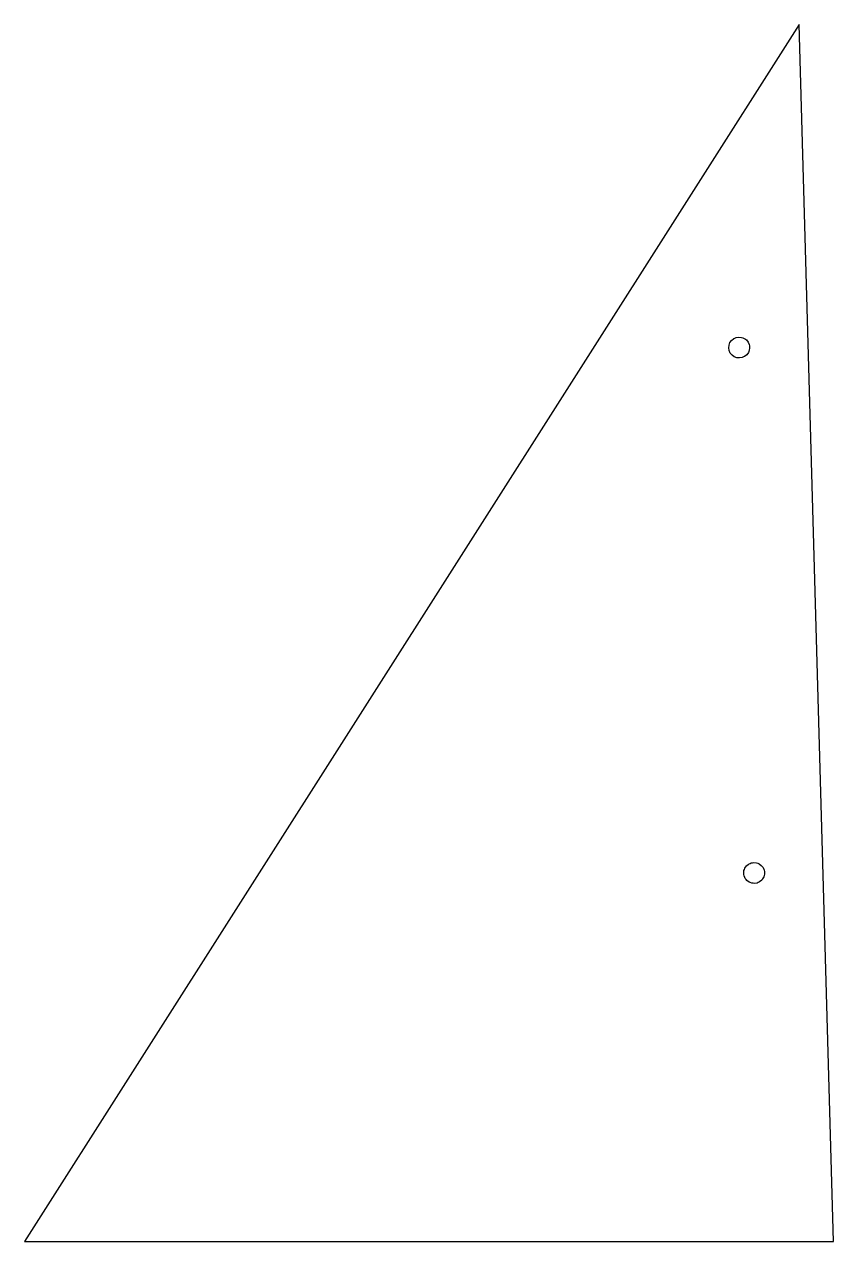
# Model space of a CAD drawing. Header units: metres. Extents: x -98 to 77, y -8 to 254.
import ezdxf

# ---------------------------------------------------------------- set-up
doc = ezdxf.new("R2010")
doc.units = ezdxf.units.M

msp = doc.modelspace()

# ---------------------------------------------------------------- linework, layer by layer
for p, q in [((69.0947, 254.303), (-97.8413, -7.8944)), ((76.5549, -7.8944), (69.0947, 254.303)), ((54.2135, 185.756), (54.5577, 186.232)), ((54.5577, 186.232), (55.0133, 186.602)), ((55.0133, 186.602), (55.2545, 186.71)), ((55.2545, 186.71), (55.5493, 186.842)), ((55.5493, 186.842), (56.1293, 186.935)), ((56.1293, 186.935), (56.7136, 186.875)), ((56.7136, 186.875), (56.9605, 186.781)), ((56.9605, 186.781), (57.2624, 186.666)), ((57.2624, 186.666), (57.5242, 186.477)), ((57.5242, 186.477), (57.7384, 186.322)), ((57.7384, 186.322), (58.109, 185.866)), ((53.9442, 184.622), (54.0042, 185.207)), ((54.0374, 184.042), (53.9442, 184.622)), ((54.0042, 185.207), (54.1193, 185.509)), ((54.2775, 183.506), (54.0374, 184.042)), ((54.1193, 185.509), (54.2135, 185.756)), ((58.173, 183.617), (57.8289, 183.141)), ((58.109, 185.866), (58.3492, 185.33)), ((58.2672, 183.864), (58.173, 183.617)), ((58.3823, 184.166), (58.2672, 183.864)), ((58.3492, 185.33), (58.3911, 185.069)), ((58.4153, 184.487), (58.3823, 184.166)), ((58.3911, 185.069), (58.4424, 184.75)), ((58.4424, 184.75), (58.4153, 184.487)), ((54.6482, 183.051), (54.2775, 183.506)), ((55.1241, 182.707), (54.6482, 183.051)), ((55.673, 182.497), (55.1241, 182.707)), ((55.9359, 182.47), (55.673, 182.497)), ((56.2573, 182.437), (55.9359, 182.47)), ((56.8372, 182.531), (56.2573, 182.437)), ((57.132, 182.663), (56.8372, 182.531)), ((57.3732, 182.771), (57.132, 182.663)), ((57.8289, 183.141), (57.3732, 182.771)), ((57.7778, 73.0547), (58.2334, 73.4254)), ((58.2334, 73.4254), (58.5283, 73.5575)), ((58.5283, 73.5575), (58.7695, 73.6655)), ((58.7695, 73.6655), (59.0884, 73.7168)), ((59.0884, 73.7168), (59.3494, 73.7587)), ((59.3494, 73.7587), (59.9337, 73.6987)), ((59.9337, 73.6987), (60.1807, 73.6045)), ((60.1807, 73.6045), (60.4825, 73.4894)), ((60.4825, 73.4894), (60.9585, 73.1452)), ((57.1643, 71.4457), (57.1973, 71.767)), ((57.2062, 71.1847), (57.1643, 71.4457)), ((57.1973, 71.767), (57.2244, 72.0299)), ((57.2575, 70.8657), (57.2062, 71.1847)), ((57.2244, 72.0299), (57.3185, 72.2769)), ((57.3896, 70.5709), (57.2575, 70.8657)), ((57.3185, 72.2769), (57.4336, 72.5788)), ((57.4336, 72.5788), (57.5885, 72.793)), ((57.5885, 72.793), (57.7778, 73.0547)), ((60.9585, 73.1452), (61.3292, 72.6896)), ((61.3292, 72.6896), (61.5693, 72.1536)), ((61.6024, 70.9893), (61.4873, 70.6875)), ((61.5693, 72.1536), (61.6205, 71.8346)), ((61.6294, 71.2523), (61.6024, 70.9893)), ((61.6205, 71.8346), (61.6625, 71.5736)), ((61.6625, 71.5736), (61.6294, 71.2523)), ((57.4976, 70.3297), (57.3896, 70.5709)), ((57.7015, 70.0791), (57.4976, 70.3297)), ((57.8683, 69.874), (57.7015, 70.0791)), ((58.3443, 69.5299), (57.8683, 69.874)), ((58.5912, 69.4357), (58.3443, 69.5299)), ((58.8931, 69.3206), (58.5912, 69.4357)), ((59.2145, 69.2876), (58.8931, 69.3206)), ((59.4774, 69.2606), (59.2145, 69.2876)), ((60.0573, 69.3538), (59.4774, 69.2606)), ((60.2985, 69.4618), (60.0573, 69.3538)), ((60.5934, 69.5939), (60.2985, 69.4618)), ((61.049, 69.9645), (60.5934, 69.5939)), ((61.2383, 70.2263), (61.049, 69.9645)), ((61.3932, 70.4405), (61.2383, 70.2263)), ((61.4873, 70.6875), (61.3932, 70.4405)), ((-97.8413, -7.8944), (76.5549, -7.8944))]:
    msp.add_line(p, q)

doc.saveas('drawing.dxf')
